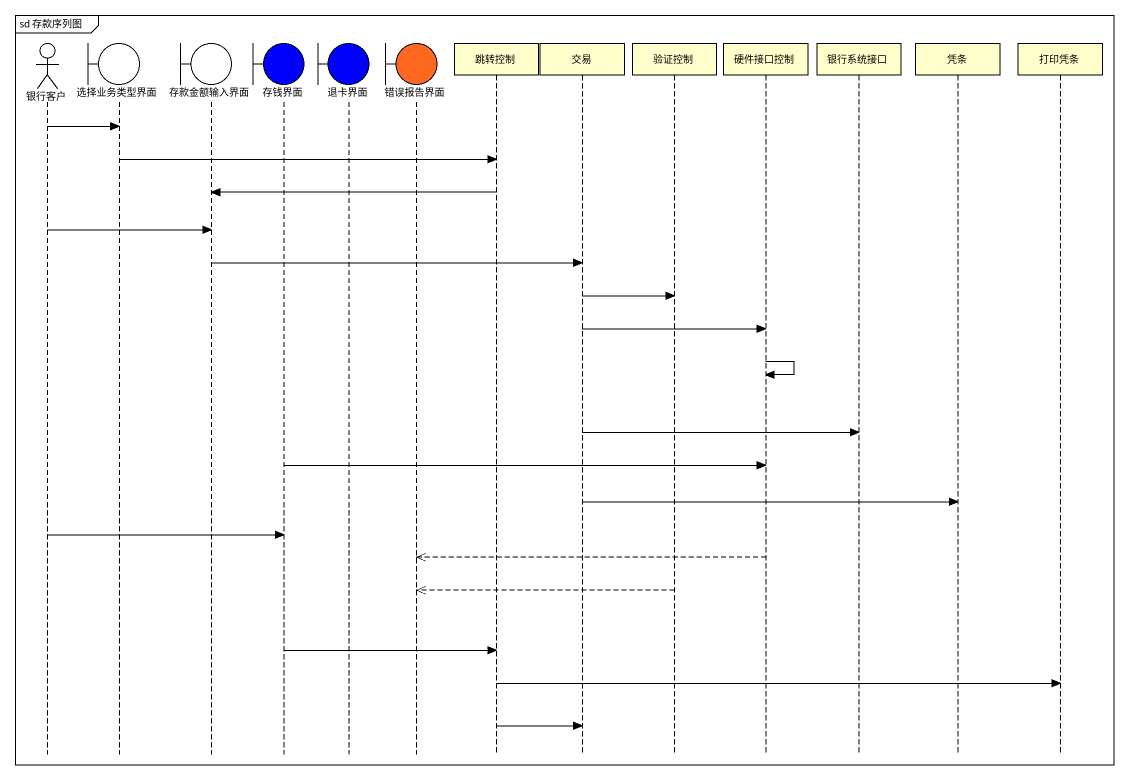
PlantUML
@startuml
mainframe sd 存款序列图
hide footbox
actor 银行客户
boundary 选择业务类型界面
boundary 存款金额输入界面
boundary 存钱界面 #0000FF
boundary 退卡界面 #0000FF
boundary 错误报告界面 #FF6820
participant 跳转控制
participant 交易
participant 验证控制
participant 硬件接口控制
participant 银行系统接口
participant 凭条
participant 打印凭条

银行客户 -> 选择业务类型界面
选择业务类型界面 -> 跳转控制
跳转控制 -> 存款金额输入界面
银行客户 -> 存款金额输入界面
存款金额输入界面 -> 交易
交易 -> 验证控制
交易 -> 硬件接口控制
硬件接口控制 -> 硬件接口控制
交易 -> 银行系统接口
存钱界面 -> 硬件接口控制
交易 -> 凭条
银行客户 -> 存钱界面
硬件接口控制 -->> 错误报告界面
验证控制 -->> 错误报告界面
存钱界面 -> 跳转控制
跳转控制 -> 打印凭条
跳转控制 -> 交易
@enduml
